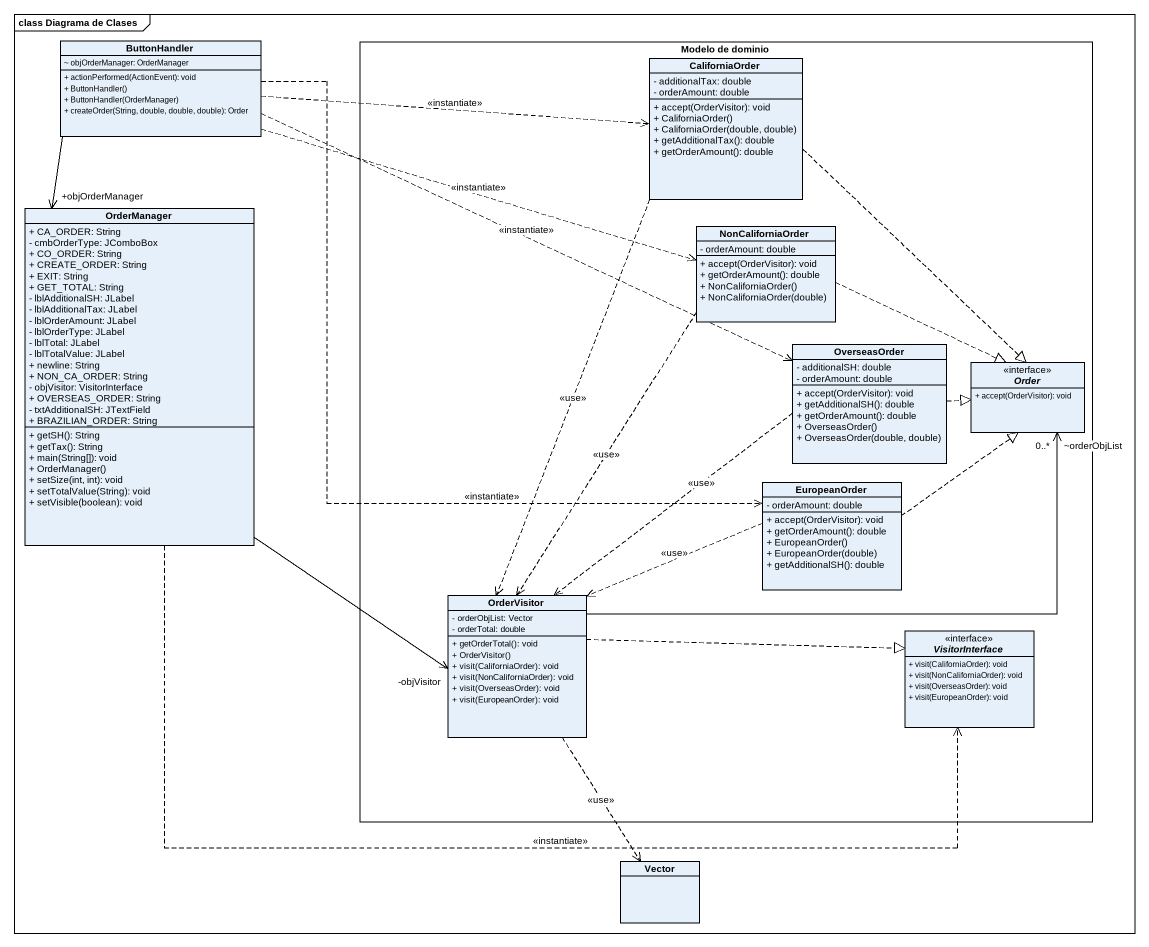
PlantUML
@startuml
mainframe class Diagrama de Clases
hide circle
hide empty members
skinparam classAttributeIconSize 0
class ButtonHandler {
  ~ objOrderManager: OrderManager
  + actionPerformed(ActionEvent): void
  + ButtonHandler()
  + ButtonHandler(OrderManager)
  + createOrder(String, double, double, double): Order
}
rectangle "Modelo de dominio" as Modelo_de_dominio {
  class CaliforniaOrder {
    - additionalTax: double
    - orderAmount: double
    + accept(OrderVisitor): void
    + CaliforniaOrder()
    + CaliforniaOrder(double, double)
    + getAdditionalTax(): double
    + getOrderAmount(): double
  }
  class NonCaliforniaOrder {
    - orderAmount: double
    + accept(OrderVisitor): void
    + getOrderAmount(): double
    + NonCaliforniaOrder()
    + NonCaliforniaOrder(double)
  }
  class OverseasOrder {
    - additionalSH: double
    - orderAmount: double
    + accept(OrderVisitor): void
    + getAdditionalSH(): double
    + getOrderAmount(): double
    + OverseasOrder()
    + OverseasOrder(double, double)
  }
  interface Order {
    + accept(OrderVisitor): void
  }
  class EuropeanOrder {
    - orderAmount: double
    + accept(OrderVisitor): void
    + getOrderAmount(): double
    + EuropeanOrder()
    + EuropeanOrder(double)
    + getAdditionalSH(): double
  }
  class OrderVisitor {
    - orderObjList: Vector
    - orderTotal: double
    + getOrderTotal(): void
    + OrderVisitor()
    + visit(CaliforniaOrder): void
    + visit(NonCaliforniaOrder): void
    + visit(OverseasOrder): void
    + visit(EuropeanOrder): void
  }
  interface VisitorInterface {
    + visit(CaliforniaOrder): void
    + visit(NonCaliforniaOrder): void
    + visit(OverseasOrder): void
    + visit(EuropeanOrder): void
  }
}
class OrderManager {
  + CA_ORDER: String
  - cmbOrderType: JComboBox
  + CO_ORDER: String
  + CREATE_ORDER: String
  + EXIT: String
  + GET_TOTAL: String
  - lblAdditionalSH: JLabel
  - lblAdditionalTax: JLabel
  - lblOrderAmount: JLabel
  - lblOrderType: JLabel
  - lblTotal: JLabel
  - lblTotalValue: JLabel
  + newline: String
  + NON_CA_ORDER: String
  - objVisitor: VisitorInterface
  + OVERSEAS_ORDER: String
  - txtAdditionalSH: JTextField
  + BRAZILIAN_ORDER: String
  + getSH(): String
  + getTax(): String
  + main(String[]): void
  + OrderManager()
  + setSize(int, int): void
  + setTotalValue(String): void
  + setVisible(boolean): void
}
class Vector
ButtonHandler .right.> CaliforniaOrder : <<instantiate>>
ButtonHandler --> "+objOrderManager" OrderManager
ButtonHandler .right.> NonCaliforniaOrder : <<instantiate>>
ButtonHandler .right.> OverseasOrder : <<instantiate>>
ButtonHandler ..> EuropeanOrder : <<instantiate>>
CaliforniaOrder ..|> Order
CaliforniaOrder ..> OrderVisitor : <<use>>
OrderManager --> "-objVisitor" OrderVisitor
OrderManager .right.> VisitorInterface : <<instantiate>>
NonCaliforniaOrder .right.|> Order
NonCaliforniaOrder ..> OrderVisitor : <<use>>
OverseasOrder .right.|> Order
OverseasOrder ..> OrderVisitor : <<use>>
EuropeanOrder .up.|> Order
EuropeanOrder .left.> OrderVisitor : <<use>>
OrderVisitor -right-> "~orderObjList\n0..*" Order
OrderVisitor .right.|> VisitorInterface
OrderVisitor ..> Vector : <<use>>
@enduml
